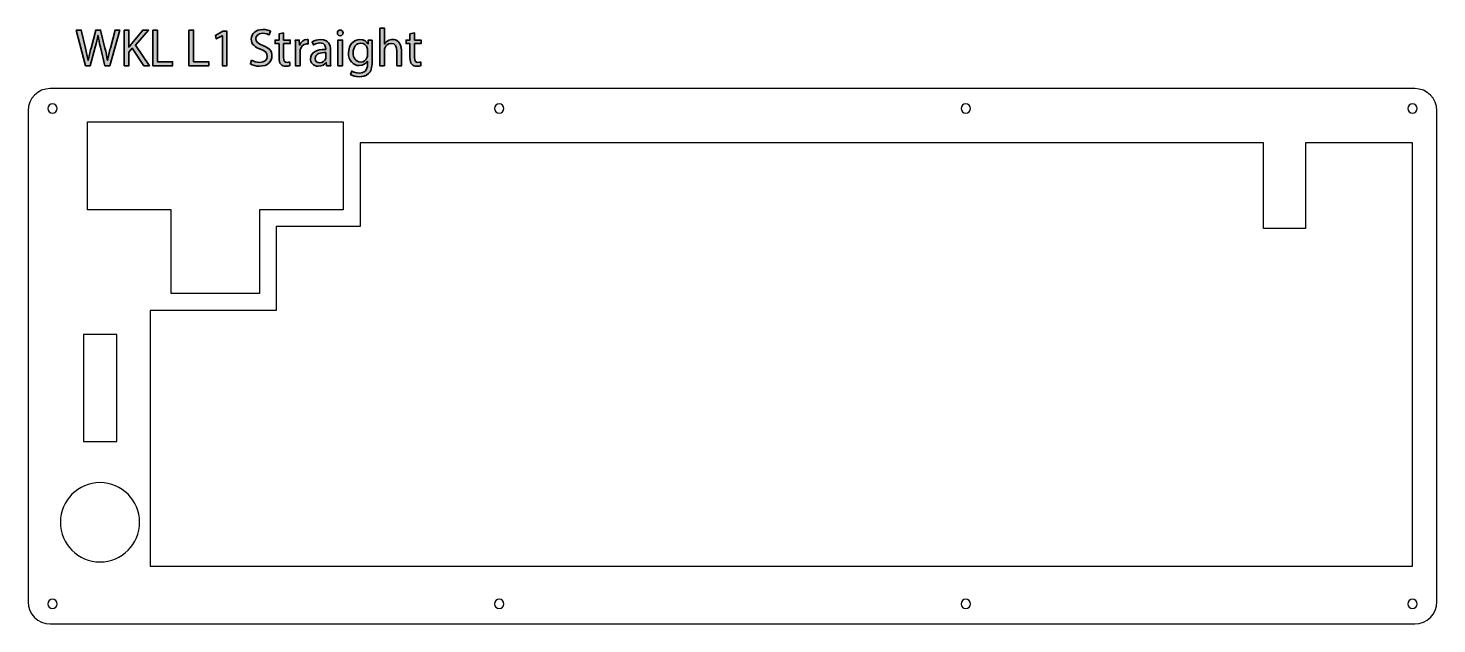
# Model space of a CAD drawing. Header units: millimetres. Extents: x 800 to 1120, y 479 to 615.
import ezdxf

# ---------------------------------------------------------------- set-up
doc = ezdxf.new("R2010")
doc.units = ezdxf.units.MM
doc.header["$MEASUREMENT"] = 0

# ---------------------------------------------------------------- blocks, each defined once
blk = doc.blocks.new('block 2')
at = {"color": 7, "lineweight": 25, "true_color": 0xffffff}
blk.add_lwpolyline([(820.15, 520.65), (820.15, 544.95), (812.55, 544.95), (812.55, 520.65), (820.15, 520.65)], dxfattribs=at)
blk = doc.blocks.new('block 3')
at = {"color": 7, "lineweight": 25, "true_color": 0xffffff}
blk.add_open_spline([(813.47, 573.26), (813.47, 573.26), (832.52, 573.26), (832.52, 573.26), (832.52, 573.26), (832.52, 554.21), (832.52, 554.21), (832.52, 554.21), (852.52, 554.21), (852.52, 554.21), (852.52, 554.21), (852.52, 573.26), (852.52, 573.26), (852.52, 573.26), (871.57, 573.26), (871.57, 573.26), (871.57, 573.26), (871.57, 593.26), (871.57, 593.26), (871.57, 593.26), (814.51, 593.26), (814.51, 593.26), (814.51, 593.26), (813.47, 593.26), (813.47, 593.26), (813.47, 593.26), (813.47, 573.26), (813.47, 573.26)], degree=3, knots=[0, 0, 0, 0, 1, 1, 1, 2, 2, 2, 3, 3, 3, 4, 4, 4, 5, 5, 5, 6, 6, 6, 7, 7, 7, 8, 8, 8, 9, 9, 9, 9], dxfattribs=at)
blk = doc.blocks.new('block 4')
at = {"color": 7, "lineweight": 25, "true_color": 0xffffff}
blk.add_open_spline([(1114.99, 479.22), (1114.99, 479.22), (805.01, 479.22), (805.01, 479.22), (802.25, 479.22), (800.01, 481.45), (800.01, 484.22), (800.01, 484.22), (800.01, 595.78), (800.01, 595.78), (800.01, 598.55), (802.25, 600.78), (805.01, 600.78), (805.01, 600.78), (1114.99, 600.78), (1114.99, 600.78), (1117.75, 600.78), (1119.99, 598.55), (1119.99, 595.78), (1119.99, 595.78), (1119.99, 484.22), (1119.99, 484.22), (1119.99, 481.45), (1117.75, 479.22), (1114.99, 479.22)], degree=3, knots=[0, 0, 0, 0, 1, 1, 1, 2, 2, 2, 3, 3, 3, 4, 4, 4, 5, 5, 5, 6, 6, 6, 7, 7, 7, 8, 8, 8, 8], dxfattribs=at)
blk = doc.blocks.new('block 5')
at = {"color": 7, "lineweight": 25, "true_color": 0xffffff}
blk.add_lwpolyline([(1090.17, 588.5), (1090.17, 568.97), (1080.65, 568.97), (1080.65, 588.5), (875.39, 588.5), (875.39, 569.45), (856.34, 569.45), (856.34, 550.4), (827.76, 550.4), (827.76, 492.3), (1114.46, 492.3), (1114.46, 588.5), (1090.17, 588.5)], dxfattribs=at)
blk = doc.blocks.new('block 6')
at = {"color": 7, "lineweight": 25, "true_color": 0xffffff}
blk.add_open_spline([(807.33, 502.28), (807.33, 507.25), (811.36, 511.28), (816.33, 511.28), (821.3, 511.28), (825.33, 507.25), (825.33, 502.28), (825.33, 497.31), (821.3, 493.28), (816.33, 493.28), (811.36, 493.28), (807.33, 497.31), (807.33, 502.28), (807.33, 502.28), (807.33, 502.28), (807.33, 502.28)], degree=3, knots=[0, 0, 0, 0, 1, 1, 1, 2, 2, 2, 3, 3, 3, 4, 4, 4, 5, 5, 5, 5], dxfattribs=at)
blk = doc.blocks.new('block 7')
at = {"color": 7, "lineweight": 25, "true_color": 0xffffff}
blk.add_open_spline([(1113.41, 596.26), (1113.41, 596.84), (1113.88, 597.31), (1114.46, 597.31), (1115.04, 597.31), (1115.51, 596.84), (1115.51, 596.26), (1115.51, 595.68), (1115.04, 595.21), (1114.46, 595.21), (1113.88, 595.21), (1113.41, 595.68), (1113.41, 596.26), (1113.41, 596.26), (1113.41, 596.26), (1113.41, 596.26)], degree=3, knots=[0, 0, 0, 0, 1, 1, 1, 2, 2, 2, 3, 3, 3, 4, 4, 4, 5, 5, 5, 5], dxfattribs=at)
blk = doc.blocks.new('block 8')
at = {"color": 7, "lineweight": 25, "true_color": 0xffffff}
blk.add_open_spline([(804.49, 483.74), (804.49, 484.32), (804.96, 484.79), (805.54, 484.79), (806.12, 484.79), (806.59, 484.32), (806.59, 483.74), (806.59, 483.16), (806.12, 482.69), (805.54, 482.69), (804.96, 482.69), (804.49, 483.16), (804.49, 483.74), (804.49, 483.74), (804.49, 483.74), (804.49, 483.74)], degree=3, knots=[0, 0, 0, 0, 1, 1, 1, 2, 2, 2, 3, 3, 3, 4, 4, 4, 5, 5, 5, 5], dxfattribs=at)
blk = doc.blocks.new('block 9')
at = {"color": 7, "lineweight": 25, "true_color": 0xffffff}
blk.add_open_spline([(1113.41, 483.74), (1113.41, 484.32), (1113.88, 484.79), (1114.46, 484.79), (1115.04, 484.79), (1115.51, 484.32), (1115.51, 483.74), (1115.51, 483.16), (1115.04, 482.69), (1114.46, 482.69), (1113.88, 482.69), (1113.41, 483.16), (1113.41, 483.74), (1113.41, 483.74), (1113.41, 483.74), (1113.41, 483.74)], degree=3, knots=[0, 0, 0, 0, 1, 1, 1, 2, 2, 2, 3, 3, 3, 4, 4, 4, 5, 5, 5, 5], dxfattribs=at)
blk = doc.blocks.new('block 10')
at = {"color": 7, "lineweight": 25, "true_color": 0xffffff}
blk.add_open_spline([(804.49, 596.26), (804.49, 596.84), (804.96, 597.31), (805.54, 597.31), (806.12, 597.31), (806.59, 596.84), (806.59, 596.26), (806.59, 595.68), (806.12, 595.21), (805.54, 595.21), (804.96, 595.21), (804.49, 595.68), (804.49, 596.26), (804.49, 596.26), (804.49, 596.26), (804.49, 596.26)], degree=3, knots=[0, 0, 0, 0, 1, 1, 1, 2, 2, 2, 3, 3, 3, 4, 4, 4, 5, 5, 5, 5], dxfattribs=at)
blk = doc.blocks.new('block 11')
at = {"color": 7, "lineweight": 25, "true_color": 0xffffff}
blk.add_open_spline([(1011.94, 596.26), (1011.94, 596.84), (1012.41, 597.31), (1012.99, 597.31), (1013.57, 597.31), (1014.04, 596.84), (1014.04, 596.26), (1014.04, 595.68), (1013.57, 595.21), (1012.99, 595.21), (1012.41, 595.21), (1011.94, 595.68), (1011.94, 596.26), (1011.94, 596.26), (1011.94, 596.26), (1011.94, 596.26)], degree=3, knots=[0, 0, 0, 0, 1, 1, 1, 2, 2, 2, 3, 3, 3, 4, 4, 4, 5, 5, 5, 5], dxfattribs=at)
blk = doc.blocks.new('block 12')
at = {"color": 7, "lineweight": 25, "true_color": 0xffffff}
blk.add_open_spline([(905.96, 483.74), (905.96, 484.32), (906.43, 484.79), (907.01, 484.79), (907.59, 484.79), (908.06, 484.32), (908.06, 483.74), (908.06, 483.16), (907.59, 482.69), (907.01, 482.69), (906.43, 482.69), (905.96, 483.16), (905.96, 483.74), (905.96, 483.74), (905.96, 483.74), (905.96, 483.74)], degree=3, knots=[0, 0, 0, 0, 1, 1, 1, 2, 2, 2, 3, 3, 3, 4, 4, 4, 5, 5, 5, 5], dxfattribs=at)
blk = doc.blocks.new('block 13')
at = {"color": 7, "lineweight": 25, "true_color": 0xffffff}
blk.add_open_spline([(1011.94, 483.74), (1011.94, 484.32), (1012.41, 484.79), (1012.99, 484.79), (1013.57, 484.79), (1014.04, 484.32), (1014.04, 483.74), (1014.04, 483.16), (1013.57, 482.69), (1012.99, 482.69), (1012.41, 482.69), (1011.94, 483.16), (1011.94, 483.74), (1011.94, 483.74), (1011.94, 483.74), (1011.94, 483.74)], degree=3, knots=[0, 0, 0, 0, 1, 1, 1, 2, 2, 2, 3, 3, 3, 4, 4, 4, 5, 5, 5, 5], dxfattribs=at)
blk = doc.blocks.new('block 14')
at = {"color": 7, "lineweight": 25, "true_color": 0xffffff}
blk.add_open_spline([(905.96, 596.26), (905.96, 596.84), (906.43, 597.31), (907.01, 597.31), (907.59, 597.31), (908.06, 596.84), (908.06, 596.26), (908.06, 595.68), (907.59, 595.21), (907.01, 595.21), (906.43, 595.21), (905.96, 595.68), (905.96, 596.26), (905.96, 596.26), (905.96, 596.26), (905.96, 596.26)], degree=3, knots=[0, 0, 0, 0, 1, 1, 1, 2, 2, 2, 3, 3, 3, 4, 4, 4, 5, 5, 5, 5], dxfattribs=at)
blk = doc.blocks.new('block 15')
at = {"true_color": 0xed1c24}
h = blk.add_hatch(color=240, dxfattribs=at)
h.dxf.hatch_style = 2
edge = h.paths.add_edge_path()
edge.add_spline(control_points=[(879.89, 614.51), (879.89, 614.51), (880.94, 614.51), (880.94, 614.51), (880.94, 614.51), (880.94, 610.88), (880.94, 610.88), (880.94, 610.88), (880.97, 610.88), (880.97, 610.88), (881.13, 611.18), (881.4, 611.45), (881.72, 611.63), (882.03, 611.81), (882.41, 611.93), (882.8, 611.93), (883.58, 611.93), (884.83, 611.45), (884.83, 609.44), (884.83, 609.44), (884.83, 605.99), (884.83, 605.99), (884.83, 605.99), (883.77, 605.99), (883.77, 605.99), (883.77, 605.99), (883.77, 609.32), (883.77, 609.32), (883.77, 610.26), (883.42, 611.05), (882.43, 611.05), (881.75, 611.05), (881.21, 610.57), (881.01, 610), (880.95, 609.85), (880.94, 609.7), (880.94, 609.49), (880.94, 609.49), (880.94, 605.99), (880.94, 605.99), (880.94, 605.99), (879.89, 605.99), (879.89, 605.99), (879.89, 605.99), (879.89, 614.51), (879.89, 614.51)], knot_values=[0, 0, 0, 0, 1, 1, 1, 2, 2, 2, 3, 3, 3, 4, 4, 4, 5, 5, 5, 6, 6, 6, 7, 7, 7, 8, 8, 8, 9, 9, 9, 10, 10, 10, 11, 11, 11, 12, 12, 12, 13, 13, 13, 14, 14, 14, 15, 15, 15, 15], degree=3, periodic=1)
h = blk.add_hatch(color=240, dxfattribs=at)
h.dxf.hatch_style = 2
edge = h.paths.add_edge_path()
edge.add_spline(control_points=[(813, 605.99), (813, 605.99), (810.95, 614.07), (810.95, 614.07), (810.95, 614.07), (812.05, 614.07), (812.05, 614.07), (812.05, 614.07), (813.01, 609.98), (813.01, 609.98), (813.25, 608.98), (813.47, 607.97), (813.61, 607.19), (813.61, 607.19), (813.63, 607.19), (813.63, 607.19), (813.77, 607.99), (814.02, 608.95), (814.29, 610), (814.29, 610), (815.37, 614.07), (815.37, 614.07), (815.37, 614.07), (816.47, 614.07), (816.47, 614.07), (816.47, 614.07), (817.45, 609.97), (817.45, 609.97), (817.68, 609.01), (817.89, 608.05), (818.01, 607.2), (818.01, 607.2), (818.04, 607.2), (818.04, 607.2), (818.2, 608.09), (818.43, 608.99), (818.68, 610), (818.68, 610), (819.75, 614.07), (819.75, 614.07), (819.75, 614.07), (820.82, 614.07), (820.82, 614.07), (820.82, 614.07), (818.53, 605.99), (818.53, 605.99), (818.53, 605.99), (817.44, 605.99), (817.44, 605.99), (817.44, 605.99), (816.42, 610.2), (816.42, 610.2), (816.17, 611.23), (816, 612.02), (815.89, 612.84), (815.89, 612.84), (815.87, 612.84), (815.87, 612.84), (815.72, 612.04), (815.54, 611.24), (815.24, 610.2), (815.24, 610.2), (814.09, 605.99), (814.09, 605.99), (814.09, 605.99), (813, 605.99), (813, 605.99)], knot_values=[0, 0, 0, 0, 1, 1, 1, 2, 2, 2, 3, 3, 3, 4, 4, 4, 5, 5, 5, 6, 6, 6, 7, 7, 7, 8, 8, 8, 9, 9, 9, 10, 10, 10, 11, 11, 11, 12, 12, 12, 13, 13, 13, 14, 14, 14, 15, 15, 15, 16, 16, 16, 17, 17, 17, 18, 18, 18, 19, 19, 19, 20, 20, 20, 21, 21, 21, 22, 22, 22, 22], degree=3, periodic=1)
h = blk.add_hatch(color=240, dxfattribs=at)
h.dxf.hatch_style = 2
edge = h.paths.add_edge_path()
edge.add_spline(control_points=[(821.83, 614.07), (821.83, 614.07), (822.88, 614.07), (822.88, 614.07), (822.88, 614.07), (822.88, 610.18), (822.88, 610.18), (822.88, 610.18), (822.91, 610.18), (822.91, 610.18), (823.13, 610.49), (823.34, 610.78), (823.55, 611.04), (823.55, 611.04), (826.02, 614.07), (826.02, 614.07), (826.02, 614.07), (827.31, 614.07), (827.31, 614.07), (827.31, 614.07), (824.39, 610.64), (824.39, 610.64), (824.39, 610.64), (827.54, 605.99), (827.54, 605.99), (827.54, 605.99), (826.31, 605.99), (826.31, 605.99), (826.31, 605.99), (823.64, 609.96), (823.64, 609.96), (823.64, 609.96), (822.88, 609.07), (822.88, 609.07), (822.88, 609.07), (822.88, 605.99), (822.88, 605.99), (822.88, 605.99), (821.83, 605.99), (821.83, 605.99), (821.83, 605.99), (821.83, 614.07), (821.83, 614.07)], knot_values=[0, 0, 0, 0, 1, 1, 1, 2, 2, 2, 3, 3, 3, 4, 4, 4, 5, 5, 5, 6, 6, 6, 7, 7, 7, 8, 8, 8, 9, 9, 9, 10, 10, 10, 11, 11, 11, 12, 12, 12, 13, 13, 13, 14, 14, 14, 14], degree=3, periodic=1)
h = blk.add_hatch(color=240, dxfattribs=at)
h.dxf.hatch_style = 2
h.paths.add_polyline_path([(828.34, 614.07), (829.38, 614.07), (829.38, 606.87), (832.83, 606.87), (832.83, 605.99), (828.34, 605.99)])
h = blk.add_hatch(color=240, dxfattribs=at)
h.dxf.hatch_style = 2
h.paths.add_polyline_path([(836.54, 614.07), (837.59, 614.07), (837.59, 606.87), (841.04, 606.87), (841.04, 605.99), (836.54, 605.99)])
h = blk.add_hatch(color=240, dxfattribs=at)
h.dxf.hatch_style = 2
h.paths.add_polyline_path([(844.13, 612.8), (844.1, 612.8), (842.75, 612.07), (842.54, 612.88), (844.25, 613.79), (845.15, 613.79), (845.15, 605.99), (844.13, 605.99)])
h = blk.add_hatch(color=240, dxfattribs=at)
h.dxf.hatch_style = 2
edge = h.paths.add_edge_path()
edge.add_spline(control_points=[(850.76, 607.26), (851.23, 606.97), (851.91, 606.73), (852.63, 606.73), (853.7, 606.73), (854.33, 607.3), (854.33, 608.11), (854.33, 608.87), (853.89, 609.3), (852.8, 609.72), (851.48, 610.19), (850.67, 610.87), (850.67, 612.01), (850.67, 613.27), (851.71, 614.21), (853.28, 614.21), (854.11, 614.21), (854.71, 614.01), (855.07, 613.81), (855.07, 613.81), (854.78, 612.96), (854.78, 612.96), (854.52, 613.1), (853.98, 613.34), (853.25, 613.34), (852.14, 613.34), (851.72, 612.68), (851.72, 612.13), (851.72, 611.38), (852.21, 611), (853.33, 610.57), (854.7, 610.04), (855.39, 609.38), (855.39, 608.2), (855.39, 606.95), (854.47, 605.87), (852.56, 605.87), (851.78, 605.87), (850.93, 606.1), (850.5, 606.39), (850.5, 606.39), (850.76, 607.26), (850.76, 607.26)], knot_values=[0, 0, 0, 0, 1, 1, 1, 2, 2, 2, 3, 3, 3, 4, 4, 4, 5, 5, 5, 6, 6, 6, 7, 7, 7, 8, 8, 8, 9, 9, 9, 10, 10, 10, 11, 11, 11, 12, 12, 12, 13, 13, 13, 14, 14, 14, 14], degree=3, periodic=1)
h = blk.add_hatch(color=240, dxfattribs=at)
h.dxf.hatch_style = 2
edge = h.paths.add_edge_path()
edge.add_spline(control_points=[(858.02, 613.46), (858.02, 613.46), (858.02, 611.8), (858.02, 611.8), (858.02, 611.8), (859.53, 611.8), (859.53, 611.8), (859.53, 611.8), (859.53, 610.99), (859.53, 610.99), (859.53, 610.99), (858.02, 610.99), (858.02, 610.99), (858.02, 610.99), (858.02, 607.86), (858.02, 607.86), (858.02, 607.14), (858.23, 606.73), (858.81, 606.73), (859.09, 606.73), (859.29, 606.77), (859.43, 606.81), (859.43, 606.81), (859.47, 606.01), (859.47, 606.01), (859.27, 605.93), (858.95, 605.87), (858.54, 605.87), (858.05, 605.87), (857.65, 606.03), (857.4, 606.31), (857.1, 606.63), (856.99, 607.14), (856.99, 607.83), (856.99, 607.83), (856.99, 610.99), (856.99, 610.99), (856.99, 610.99), (856.09, 610.99), (856.09, 610.99), (856.09, 610.99), (856.09, 611.8), (856.09, 611.8), (856.09, 611.8), (856.99, 611.8), (856.99, 611.8), (856.99, 611.8), (856.99, 613.19), (856.99, 613.19), (856.99, 613.19), (858.02, 613.46), (858.02, 613.46)], knot_values=[0, 0, 0, 0, 1, 1, 1, 2, 2, 2, 3, 3, 3, 4, 4, 4, 5, 5, 5, 6, 6, 6, 7, 7, 7, 8, 8, 8, 9, 9, 9, 10, 10, 10, 11, 11, 11, 12, 12, 12, 13, 13, 13, 14, 14, 14, 15, 15, 15, 16, 16, 16, 17, 17, 17, 17], degree=3, periodic=1)
h = blk.add_hatch(color=240, dxfattribs=at)
h.dxf.hatch_style = 2
edge = h.paths.add_edge_path()
edge.add_spline(control_points=[(860.72, 609.98), (860.72, 610.67), (860.71, 611.26), (860.68, 611.8), (860.68, 611.8), (861.6, 611.8), (861.6, 611.8), (861.6, 611.8), (861.63, 610.66), (861.63, 610.66), (861.63, 610.66), (861.68, 610.66), (861.68, 610.66), (861.95, 611.44), (862.58, 611.93), (863.29, 611.93), (863.41, 611.93), (863.49, 611.92), (863.59, 611.89), (863.59, 611.89), (863.59, 610.9), (863.59, 610.9), (863.48, 610.92), (863.37, 610.93), (863.23, 610.93), (862.49, 610.93), (861.96, 610.37), (861.81, 609.58), (861.79, 609.43), (861.77, 609.27), (861.77, 609.09), (861.77, 609.09), (861.77, 605.99), (861.77, 605.99), (861.77, 605.99), (860.72, 605.99), (860.72, 605.99), (860.72, 605.99), (860.72, 609.98), (860.72, 609.98)], knot_values=[0, 0, 0, 0, 1, 1, 1, 2, 2, 2, 3, 3, 3, 4, 4, 4, 5, 5, 5, 6, 6, 6, 7, 7, 7, 8, 8, 8, 9, 9, 9, 10, 10, 10, 11, 11, 11, 12, 12, 12, 13, 13, 13, 13], degree=3, periodic=1)
h = blk.add_hatch(color=240, dxfattribs=at)
h.dxf.hatch_style = 2
edge = h.paths.add_edge_path()
edge.add_spline(control_points=[(867.8, 605.99), (867.8, 605.99), (867.72, 606.72), (867.72, 606.72), (867.72, 606.72), (867.68, 606.72), (867.68, 606.72), (867.36, 606.27), (866.73, 605.86), (865.91, 605.86), (864.73, 605.86), (864.13, 606.69), (864.13, 607.53), (864.13, 608.93), (865.38, 609.7), (867.62, 609.68), (867.62, 609.68), (867.62, 609.8), (867.62, 609.8), (867.62, 610.28), (867.49, 611.15), (866.3, 611.15), (865.76, 611.15), (865.2, 610.98), (864.79, 610.72), (864.79, 610.72), (864.55, 611.41), (864.55, 611.41), (865.03, 611.72), (865.73, 611.93), (866.46, 611.93), (868.23, 611.93), (868.67, 610.72), (868.67, 609.55), (868.67, 609.55), (868.67, 607.38), (868.67, 607.38), (868.67, 606.88), (868.69, 606.39), (868.76, 605.99), (868.76, 605.99), (867.8, 605.99), (867.8, 605.99)], knot_values=[0, 0, 0, 0, 1, 1, 1, 2, 2, 2, 3, 3, 3, 4, 4, 4, 5, 5, 5, 6, 6, 6, 7, 7, 7, 8, 8, 8, 9, 9, 9, 10, 10, 10, 11, 11, 11, 12, 12, 12, 13, 13, 13, 14, 14, 14, 14], degree=3, periodic=1)
edge = h.paths.add_edge_path()
edge.add_spline(control_points=[(867.65, 608.95), (866.49, 608.98), (865.19, 608.77), (865.19, 607.65), (865.19, 606.96), (865.64, 606.64), (866.18, 606.64), (866.94, 606.64), (867.42, 607.12), (867.59, 607.61), (867.62, 607.72), (867.65, 607.84), (867.65, 607.95), (867.65, 607.95), (867.65, 608.95), (867.65, 608.95)], knot_values=[0, 0, 0, 0, 1, 1, 1, 2, 2, 2, 3, 3, 3, 4, 4, 4, 5, 5, 5, 5], degree=3, periodic=1)
h = blk.add_hatch(color=240, dxfattribs=at)
h.dxf.hatch_style = 2
edge = h.paths.add_edge_path()
edge.add_spline(control_points=[(871.55, 613.43), (871.56, 613.07), (871.29, 612.78), (870.87, 612.78), (870.5, 612.78), (870.24, 613.07), (870.24, 613.43), (870.24, 613.8), (870.52, 614.09), (870.9, 614.09), (871.29, 614.09), (871.55, 613.8), (871.55, 613.43)], knot_values=[0, 0, 0, 0, 1, 1, 1, 2, 2, 2, 3, 3, 3, 4, 4, 4, 4], degree=3, periodic=1)
h.paths.add_polyline_path([(870.37, 605.99), (870.37, 611.8), (871.43, 611.8), (871.43, 605.99)])
h = blk.add_hatch(color=240, dxfattribs=at)
h.dxf.hatch_style = 2
edge = h.paths.add_edge_path()
edge.add_spline(control_points=[(878.18, 611.8), (878.16, 611.38), (878.13, 610.91), (878.13, 610.2), (878.13, 610.2), (878.13, 606.83), (878.13, 606.83), (878.13, 605.5), (877.87, 604.68), (877.31, 604.18), (876.74, 603.65), (875.93, 603.48), (875.19, 603.48), (874.5, 603.48), (873.73, 603.65), (873.26, 603.96), (873.26, 603.96), (873.53, 604.77), (873.53, 604.77), (873.91, 604.53), (874.51, 604.31), (875.23, 604.31), (876.31, 604.31), (877.1, 604.88), (877.1, 606.34), (877.1, 606.34), (877.1, 606.99), (877.1, 606.99), (877.1, 606.99), (877.08, 606.99), (877.08, 606.99), (876.75, 606.45), (876.13, 606.01), (875.23, 606.01), (873.79, 606.01), (872.76, 607.24), (872.76, 608.85), (872.76, 610.81), (874.04, 611.93), (875.37, 611.93), (876.38, 611.93), (876.93, 611.4), (877.19, 610.92), (877.19, 610.92), (877.21, 610.92), (877.21, 610.92), (877.21, 610.92), (877.26, 611.8), (877.26, 611.8), (877.26, 611.8), (878.18, 611.8), (878.18, 611.8)], knot_values=[0, 0, 0, 0, 1, 1, 1, 2, 2, 2, 3, 3, 3, 4, 4, 4, 5, 5, 5, 6, 6, 6, 7, 7, 7, 8, 8, 8, 9, 9, 9, 10, 10, 10, 11, 11, 11, 12, 12, 12, 13, 13, 13, 14, 14, 14, 15, 15, 15, 16, 16, 16, 17, 17, 17, 17], degree=3, periodic=1)
edge = h.paths.add_edge_path()
edge.add_spline(control_points=[(877.09, 609.51), (877.09, 609.68), (877.08, 609.84), (877.03, 609.98), (876.84, 610.6), (876.32, 611.1), (875.55, 611.1), (874.55, 611.1), (873.83, 610.25), (873.83, 608.91), (873.83, 607.77), (874.4, 606.82), (875.54, 606.82), (876.19, 606.82), (876.78, 607.23), (877, 607.9), (877.06, 608.08), (877.09, 608.28), (877.09, 608.46), (877.09, 608.46), (877.09, 609.51), (877.09, 609.51)], knot_values=[0, 0, 0, 0, 1, 1, 1, 2, 2, 2, 3, 3, 3, 4, 4, 4, 5, 5, 5, 6, 6, 6, 7, 7, 7, 7], degree=3, periodic=1)
h = blk.add_hatch(color=240, dxfattribs=at)
h.dxf.hatch_style = 2
edge = h.paths.add_edge_path()
edge.add_spline(control_points=[(887.77, 613.46), (887.77, 613.46), (887.77, 611.8), (887.77, 611.8), (887.77, 611.8), (889.28, 611.8), (889.28, 611.8), (889.28, 611.8), (889.28, 610.99), (889.28, 610.99), (889.28, 610.99), (887.77, 610.99), (887.77, 610.99), (887.77, 610.99), (887.77, 607.86), (887.77, 607.86), (887.77, 607.14), (887.97, 606.73), (888.56, 606.73), (888.84, 606.73), (889.04, 606.77), (889.17, 606.81), (889.17, 606.81), (889.22, 606.01), (889.22, 606.01), (889.02, 605.93), (888.69, 605.87), (888.29, 605.87), (887.79, 605.87), (887.4, 606.03), (887.15, 606.31), (886.85, 606.63), (886.74, 607.14), (886.74, 607.83), (886.74, 607.83), (886.74, 610.99), (886.74, 610.99), (886.74, 610.99), (885.84, 610.99), (885.84, 610.99), (885.84, 610.99), (885.84, 611.8), (885.84, 611.8), (885.84, 611.8), (886.74, 611.8), (886.74, 611.8), (886.74, 611.8), (886.74, 613.19), (886.74, 613.19), (886.74, 613.19), (887.77, 613.46), (887.77, 613.46)], knot_values=[0, 0, 0, 0, 1, 1, 1, 2, 2, 2, 3, 3, 3, 4, 4, 4, 5, 5, 5, 6, 6, 6, 7, 7, 7, 8, 8, 8, 9, 9, 9, 10, 10, 10, 11, 11, 11, 12, 12, 12, 13, 13, 13, 14, 14, 14, 15, 15, 15, 16, 16, 16, 17, 17, 17, 17], degree=3, periodic=1)
at = {"color": 240, "lineweight": 35, "true_color": 0xed1c24}
for points in [[(828.34, 614.07), (829.38, 614.07), (829.38, 606.87), (832.83, 606.87), (832.83, 605.99), (828.34, 605.99), (828.34, 614.07)], [(836.54, 614.07), (837.59, 614.07), (837.59, 606.87), (841.04, 606.87), (841.04, 605.99), (836.54, 605.99), (836.54, 614.07)], [(844.13, 612.8), (844.1, 612.8), (842.75, 612.07), (842.54, 612.88), (844.25, 613.79), (845.15, 613.79), (845.15, 605.99), (844.13, 605.99), (844.13, 612.8)], [(870.37, 605.99), (870.37, 611.8), (871.43, 611.8), (871.43, 605.99), (870.37, 605.99)]]:
    blk.add_lwpolyline(points, dxfattribs=at)
for points, knots in [([(879.89, 614.51), (879.89, 614.51), (880.94, 614.51), (880.94, 614.51), (880.94, 614.51), (880.94, 610.88), (880.94, 610.88), (880.94, 610.88), (880.97, 610.88), (880.97, 610.88), (881.13, 611.18), (881.4, 611.45), (881.72, 611.63), (882.03, 611.81), (882.41, 611.93), (882.8, 611.93), (883.58, 611.93), (884.83, 611.45), (884.83, 609.44), (884.83, 609.44), (884.83, 605.99), (884.83, 605.99), (884.83, 605.99), (883.77, 605.99), (883.77, 605.99), (883.77, 605.99), (883.77, 609.32), (883.77, 609.32), (883.77, 610.26), (883.42, 611.05), (882.43, 611.05), (881.75, 611.05), (881.21, 610.57), (881.01, 610), (880.95, 609.85), (880.94, 609.7), (880.94, 609.49), (880.94, 609.49), (880.94, 605.99), (880.94, 605.99), (880.94, 605.99), (879.89, 605.99), (879.89, 605.99), (879.89, 605.99), (879.89, 614.51), (879.89, 614.51)], [0, 0, 0, 0, 1, 1, 1, 2, 2, 2, 3, 3, 3, 4, 4, 4, 5, 5, 5, 6, 6, 6, 7, 7, 7, 8, 8, 8, 9, 9, 9, 10, 10, 10, 11, 11, 11, 12, 12, 12, 13, 13, 13, 14, 14, 14, 15, 15, 15, 15]), ([(813, 605.99), (813, 605.99), (810.95, 614.07), (810.95, 614.07), (810.95, 614.07), (812.05, 614.07), (812.05, 614.07), (812.05, 614.07), (813.01, 609.98), (813.01, 609.98), (813.25, 608.98), (813.47, 607.97), (813.61, 607.19), (813.61, 607.19), (813.63, 607.19), (813.63, 607.19), (813.77, 607.99), (814.02, 608.95), (814.29, 610), (814.29, 610), (815.37, 614.07), (815.37, 614.07), (815.37, 614.07), (816.47, 614.07), (816.47, 614.07), (816.47, 614.07), (817.45, 609.97), (817.45, 609.97), (817.68, 609.01), (817.89, 608.05), (818.01, 607.2), (818.01, 607.2), (818.04, 607.2), (818.04, 607.2), (818.2, 608.09), (818.43, 608.99), (818.68, 610), (818.68, 610), (819.75, 614.07), (819.75, 614.07), (819.75, 614.07), (820.82, 614.07), (820.82, 614.07), (820.82, 614.07), (818.53, 605.99), (818.53, 605.99), (818.53, 605.99), (817.44, 605.99), (817.44, 605.99), (817.44, 605.99), (816.42, 610.2), (816.42, 610.2), (816.17, 611.23), (816, 612.02), (815.89, 612.84), (815.89, 612.84), (815.87, 612.84), (815.87, 612.84), (815.72, 612.04), (815.54, 611.24), (815.24, 610.2), (815.24, 610.2), (814.09, 605.99), (814.09, 605.99), (814.09, 605.99), (813, 605.99), (813, 605.99)], [0, 0, 0, 0, 1, 1, 1, 2, 2, 2, 3, 3, 3, 4, 4, 4, 5, 5, 5, 6, 6, 6, 7, 7, 7, 8, 8, 8, 9, 9, 9, 10, 10, 10, 11, 11, 11, 12, 12, 12, 13, 13, 13, 14, 14, 14, 15, 15, 15, 16, 16, 16, 17, 17, 17, 18, 18, 18, 19, 19, 19, 20, 20, 20, 21, 21, 21, 22, 22, 22, 22]), ([(821.83, 614.07), (821.83, 614.07), (822.88, 614.07), (822.88, 614.07), (822.88, 614.07), (822.88, 610.18), (822.88, 610.18), (822.88, 610.18), (822.91, 610.18), (822.91, 610.18), (823.13, 610.49), (823.34, 610.78), (823.55, 611.04), (823.55, 611.04), (826.02, 614.07), (826.02, 614.07), (826.02, 614.07), (827.31, 614.07), (827.31, 614.07), (827.31, 614.07), (824.39, 610.64), (824.39, 610.64), (824.39, 610.64), (827.54, 605.99), (827.54, 605.99), (827.54, 605.99), (826.31, 605.99), (826.31, 605.99), (826.31, 605.99), (823.64, 609.96), (823.64, 609.96), (823.64, 609.96), (822.88, 609.07), (822.88, 609.07), (822.88, 609.07), (822.88, 605.99), (822.88, 605.99), (822.88, 605.99), (821.83, 605.99), (821.83, 605.99), (821.83, 605.99), (821.83, 614.07), (821.83, 614.07)], [0, 0, 0, 0, 1, 1, 1, 2, 2, 2, 3, 3, 3, 4, 4, 4, 5, 5, 5, 6, 6, 6, 7, 7, 7, 8, 8, 8, 9, 9, 9, 10, 10, 10, 11, 11, 11, 12, 12, 12, 13, 13, 13, 14, 14, 14, 14]), ([(850.76, 607.26), (851.23, 606.97), (851.91, 606.73), (852.63, 606.73), (853.7, 606.73), (854.33, 607.3), (854.33, 608.11), (854.33, 608.87), (853.89, 609.3), (852.8, 609.72), (851.48, 610.19), (850.67, 610.87), (850.67, 612.01), (850.67, 613.27), (851.71, 614.21), (853.28, 614.21), (854.11, 614.21), (854.71, 614.01), (855.07, 613.81), (855.07, 613.81), (854.78, 612.96), (854.78, 612.96), (854.52, 613.1), (853.98, 613.34), (853.25, 613.34), (852.14, 613.34), (851.72, 612.68), (851.72, 612.13), (851.72, 611.38), (852.21, 611), (853.33, 610.57), (854.7, 610.04), (855.39, 609.38), (855.39, 608.2), (855.39, 606.95), (854.47, 605.87), (852.56, 605.87), (851.78, 605.87), (850.93, 606.1), (850.5, 606.39), (850.5, 606.39), (850.76, 607.26), (850.76, 607.26)], [0, 0, 0, 0, 1, 1, 1, 2, 2, 2, 3, 3, 3, 4, 4, 4, 5, 5, 5, 6, 6, 6, 7, 7, 7, 8, 8, 8, 9, 9, 9, 10, 10, 10, 11, 11, 11, 12, 12, 12, 13, 13, 13, 14, 14, 14, 14]), ([(858.02, 613.46), (858.02, 613.46), (858.02, 611.8), (858.02, 611.8), (858.02, 611.8), (859.53, 611.8), (859.53, 611.8), (859.53, 611.8), (859.53, 610.99), (859.53, 610.99), (859.53, 610.99), (858.02, 610.99), (858.02, 610.99), (858.02, 610.99), (858.02, 607.86), (858.02, 607.86), (858.02, 607.14), (858.23, 606.73), (858.81, 606.73), (859.09, 606.73), (859.29, 606.77), (859.43, 606.81), (859.43, 606.81), (859.47, 606.01), (859.47, 606.01), (859.27, 605.93), (858.95, 605.87), (858.54, 605.87), (858.05, 605.87), (857.65, 606.03), (857.4, 606.31), (857.1, 606.63), (856.99, 607.14), (856.99, 607.83), (856.99, 607.83), (856.99, 610.99), (856.99, 610.99), (856.99, 610.99), (856.09, 610.99), (856.09, 610.99), (856.09, 610.99), (856.09, 611.8), (856.09, 611.8), (856.09, 611.8), (856.99, 611.8), (856.99, 611.8), (856.99, 611.8), (856.99, 613.19), (856.99, 613.19), (856.99, 613.19), (858.02, 613.46), (858.02, 613.46)], [0, 0, 0, 0, 1, 1, 1, 2, 2, 2, 3, 3, 3, 4, 4, 4, 5, 5, 5, 6, 6, 6, 7, 7, 7, 8, 8, 8, 9, 9, 9, 10, 10, 10, 11, 11, 11, 12, 12, 12, 13, 13, 13, 14, 14, 14, 15, 15, 15, 16, 16, 16, 17, 17, 17, 17]), ([(860.72, 609.98), (860.72, 610.67), (860.71, 611.26), (860.68, 611.8), (860.68, 611.8), (861.6, 611.8), (861.6, 611.8), (861.6, 611.8), (861.63, 610.66), (861.63, 610.66), (861.63, 610.66), (861.68, 610.66), (861.68, 610.66), (861.95, 611.44), (862.58, 611.93), (863.29, 611.93), (863.41, 611.93), (863.49, 611.92), (863.59, 611.89), (863.59, 611.89), (863.59, 610.9), (863.59, 610.9), (863.48, 610.92), (863.37, 610.93), (863.23, 610.93), (862.49, 610.93), (861.96, 610.37), (861.81, 609.58), (861.79, 609.43), (861.77, 609.27), (861.77, 609.09), (861.77, 609.09), (861.77, 605.99), (861.77, 605.99), (861.77, 605.99), (860.72, 605.99), (860.72, 605.99), (860.72, 605.99), (860.72, 609.98), (860.72, 609.98)], [0, 0, 0, 0, 1, 1, 1, 2, 2, 2, 3, 3, 3, 4, 4, 4, 5, 5, 5, 6, 6, 6, 7, 7, 7, 8, 8, 8, 9, 9, 9, 10, 10, 10, 11, 11, 11, 12, 12, 12, 13, 13, 13, 13]), ([(867.8, 605.99), (867.8, 605.99), (867.72, 606.72), (867.72, 606.72), (867.72, 606.72), (867.68, 606.72), (867.68, 606.72), (867.36, 606.27), (866.73, 605.86), (865.91, 605.86), (864.73, 605.86), (864.13, 606.69), (864.13, 607.53), (864.13, 608.93), (865.38, 609.7), (867.62, 609.68), (867.62, 609.68), (867.62, 609.8), (867.62, 609.8), (867.62, 610.28), (867.49, 611.15), (866.3, 611.15), (865.76, 611.15), (865.2, 610.98), (864.79, 610.72), (864.79, 610.72), (864.55, 611.41), (864.55, 611.41), (865.03, 611.72), (865.73, 611.93), (866.46, 611.93), (868.23, 611.93), (868.67, 610.72), (868.67, 609.55), (868.67, 609.55), (868.67, 607.38), (868.67, 607.38), (868.67, 606.88), (868.69, 606.39), (868.76, 605.99), (868.76, 605.99), (867.8, 605.99), (867.8, 605.99)], [0, 0, 0, 0, 1, 1, 1, 2, 2, 2, 3, 3, 3, 4, 4, 4, 5, 5, 5, 6, 6, 6, 7, 7, 7, 8, 8, 8, 9, 9, 9, 10, 10, 10, 11, 11, 11, 12, 12, 12, 13, 13, 13, 14, 14, 14, 14]), ([(871.55, 613.43), (871.56, 613.07), (871.29, 612.78), (870.87, 612.78), (870.5, 612.78), (870.24, 613.07), (870.24, 613.43), (870.24, 613.8), (870.52, 614.09), (870.9, 614.09), (871.29, 614.09), (871.55, 613.8), (871.55, 613.43)], [0, 0, 0, 0, 1, 1, 1, 2, 2, 2, 3, 3, 3, 4, 4, 4, 4]), ([(878.18, 611.8), (878.16, 611.38), (878.13, 610.91), (878.13, 610.2), (878.13, 610.2), (878.13, 606.83), (878.13, 606.83), (878.13, 605.5), (877.87, 604.68), (877.31, 604.18), (876.74, 603.65), (875.93, 603.48), (875.19, 603.48), (874.5, 603.48), (873.73, 603.65), (873.26, 603.96), (873.26, 603.96), (873.53, 604.77), (873.53, 604.77), (873.91, 604.53), (874.51, 604.31), (875.23, 604.31), (876.31, 604.31), (877.1, 604.88), (877.1, 606.34), (877.1, 606.34), (877.1, 606.99), (877.1, 606.99), (877.1, 606.99), (877.08, 606.99), (877.08, 606.99), (876.75, 606.45), (876.13, 606.01), (875.23, 606.01), (873.79, 606.01), (872.76, 607.24), (872.76, 608.85), (872.76, 610.81), (874.04, 611.93), (875.37, 611.93), (876.38, 611.93), (876.93, 611.4), (877.19, 610.92), (877.19, 610.92), (877.21, 610.92), (877.21, 610.92), (877.21, 610.92), (877.26, 611.8), (877.26, 611.8), (877.26, 611.8), (878.18, 611.8), (878.18, 611.8)], [0, 0, 0, 0, 1, 1, 1, 2, 2, 2, 3, 3, 3, 4, 4, 4, 5, 5, 5, 6, 6, 6, 7, 7, 7, 8, 8, 8, 9, 9, 9, 10, 10, 10, 11, 11, 11, 12, 12, 12, 13, 13, 13, 14, 14, 14, 15, 15, 15, 16, 16, 16, 17, 17, 17, 17]), ([(887.77, 613.46), (887.77, 613.46), (887.77, 611.8), (887.77, 611.8), (887.77, 611.8), (889.28, 611.8), (889.28, 611.8), (889.28, 611.8), (889.28, 610.99), (889.28, 610.99), (889.28, 610.99), (887.77, 610.99), (887.77, 610.99), (887.77, 610.99), (887.77, 607.86), (887.77, 607.86), (887.77, 607.14), (887.97, 606.73), (888.56, 606.73), (888.84, 606.73), (889.04, 606.77), (889.17, 606.81), (889.17, 606.81), (889.22, 606.01), (889.22, 606.01), (889.02, 605.93), (888.69, 605.87), (888.29, 605.87), (887.79, 605.87), (887.4, 606.03), (887.15, 606.31), (886.85, 606.63), (886.74, 607.14), (886.74, 607.83), (886.74, 607.83), (886.74, 610.99), (886.74, 610.99), (886.74, 610.99), (885.84, 610.99), (885.84, 610.99), (885.84, 610.99), (885.84, 611.8), (885.84, 611.8), (885.84, 611.8), (886.74, 611.8), (886.74, 611.8), (886.74, 611.8), (886.74, 613.19), (886.74, 613.19), (886.74, 613.19), (887.77, 613.46), (887.77, 613.46)], [0, 0, 0, 0, 1, 1, 1, 2, 2, 2, 3, 3, 3, 4, 4, 4, 5, 5, 5, 6, 6, 6, 7, 7, 7, 8, 8, 8, 9, 9, 9, 10, 10, 10, 11, 11, 11, 12, 12, 12, 13, 13, 13, 14, 14, 14, 15, 15, 15, 16, 16, 16, 17, 17, 17, 17]), ([(867.65, 608.95), (866.49, 608.98), (865.19, 608.77), (865.19, 607.65), (865.19, 606.96), (865.64, 606.64), (866.18, 606.64), (866.94, 606.64), (867.42, 607.12), (867.59, 607.61), (867.62, 607.72), (867.65, 607.84), (867.65, 607.95), (867.65, 607.95), (867.65, 608.95), (867.65, 608.95)], [0, 0, 0, 0, 1, 1, 1, 2, 2, 2, 3, 3, 3, 4, 4, 4, 5, 5, 5, 5]), ([(877.09, 609.51), (877.09, 609.68), (877.08, 609.84), (877.03, 609.98), (876.84, 610.6), (876.32, 611.1), (875.55, 611.1), (874.55, 611.1), (873.83, 610.25), (873.83, 608.91), (873.83, 607.77), (874.4, 606.82), (875.54, 606.82), (876.19, 606.82), (876.78, 607.23), (877, 607.9), (877.06, 608.08), (877.09, 608.28), (877.09, 608.46), (877.09, 608.46), (877.09, 609.51), (877.09, 609.51)], [0, 0, 0, 0, 1, 1, 1, 2, 2, 2, 3, 3, 3, 4, 4, 4, 5, 5, 5, 6, 6, 6, 7, 7, 7, 7])]:
    blk.add_open_spline(points, degree=3, knots=knots, dxfattribs=at)

msp = doc.modelspace()

# ---------------------------------------------------------------- block references
for name in ['block 15', 'block 4', 'block 10', 'block 14', 'block 11', 'block 7', 'block 3', 'block 5', 'block 2', 'block 6', 'block 8', 'block 12', 'block 13', 'block 9']:
    msp.add_blockref(name, (0, 0))

doc.saveas('drawing.dxf')
